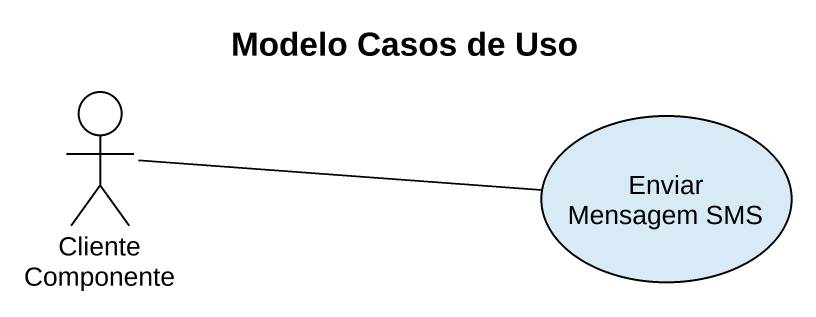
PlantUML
@startuml
title Modelo Casos de Uso
actor "Cliente Componente" as Cliente_Componente
usecase "Enviar Mensagem SMS" as Enviar_Mensagem_SMS
Cliente_Componente -right- Enviar_Mensagem_SMS
@enduml
